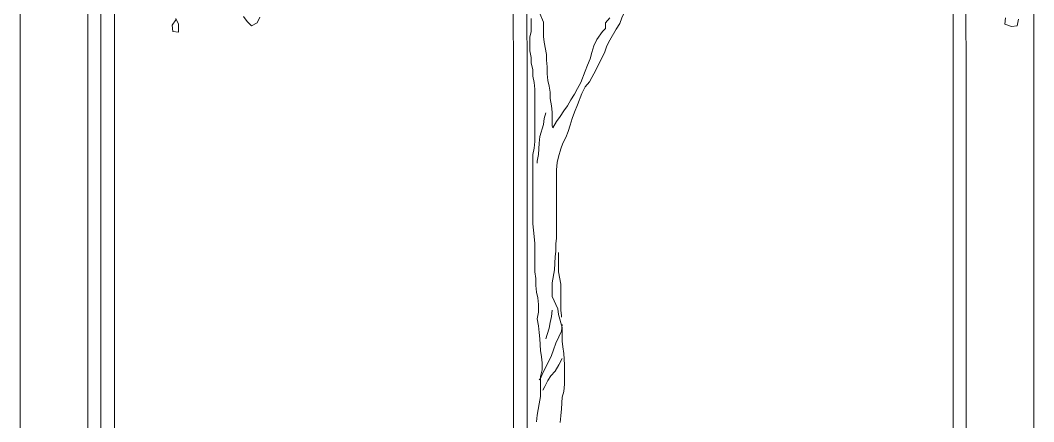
# Model space of a CAD drawing. Header units: metres. Extents: x 14 to 155, y 0 to 125.
# Drawn here: x 45.519 to 47.772, y 64.597 to 65.49 of the extents above; entities that cross this region are included whole.
import ezdxf

# ---------------------------------------------------------------- set-up
doc = ezdxf.new("R2010")
doc.units = ezdxf.units.M
doc.layers.add('PDF3_Geometry', color=9, linetype='Continuous', true_color=0x808080)
doc.layers.add('PDF_Geometry', color=7, linetype='Continuous', true_color=0xc0c0c0)

msp = doc.modelspace()

# ---------------------------------------------------------------- linework, layer by layer
at = {"layer": 'PDF3_Geometry', "color": 0, "lineweight": 5}
for points in [[(45.5189, 66.5688), (47.7722, 66.5689), (47.7723, 64.3188), (45.519, 64.3187)], [(45.6693, 66.42), (47.6217, 66.42), (47.6218, 64.4692), (45.6694, 64.4691)]]:
    msp.add_lwpolyline(points, close=True, dxfattribs=at)
at = {"layer": 'PDF3_Geometry', "color": 0, "lineweight": 0}
for points in [[(45.6981, 66.3896), (47.593, 66.3897), (47.593, 64.4997), (45.6982, 64.4996)], [(45.7286, 66.3592), (46.6152, 66.3593), (46.6153, 64.53), (45.7286, 64.53)]]:
    msp.add_lwpolyline(points, close=True, dxfattribs=at)
for points in [[(46.6457, 64.4996), (46.6456, 66.3896)], [(46.8777, 65.5623), (46.8761, 65.5478), (46.8681, 65.5222), (46.8632, 65.5094), (46.8568, 65.495), (46.8521, 65.4822), (46.8441, 65.4694), (46.8297, 65.4454), (46.8233, 65.4326), (46.8184, 65.4197), (46.7993, 65.3798), (46.7848, 65.3525), (46.7753, 65.3414)], [(46.6632, 65.3366), (46.6616, 65.351), (46.6584, 65.3654), (46.6584, 65.3798), (46.6552, 65.3942), (46.6552, 65.407), (46.652, 65.4214), (46.652, 65.4518), (46.6552, 65.4647), (46.6552, 65.4934)], [(46.6744, 65.5047), (46.6824, 65.4855), (46.6824, 65.4534), (46.684, 65.4407), (46.6887, 65.4135), (46.6887, 65.4006), (46.6903, 65.3862), (46.6903, 65.3702), (46.6919, 65.3558), (46.6952, 65.343), (46.6968, 65.3301), (46.6968, 65.3158), (46.7, 65.2997), (46.7016, 65.2853), (46.7016, 65.2694), (46.7016, 65.2549), (46.7032, 65.2501), (46.7113, 65.2646), (46.7192, 65.2757), (46.7272, 65.2886), (46.7353, 65.2997), (46.7432, 65.3126), (46.7512, 65.3253), (46.7577, 65.3382), (46.7656, 65.351), (46.7753, 65.3766), (46.7801, 65.3894), (46.7864, 65.4038), (46.7896, 65.4182), (46.7945, 65.4326), (46.8009, 65.447), (46.8136, 65.4647), (46.8201, 65.471), (46.8201, 65.4838), (46.8297, 65.495)], [(46.6665, 64.5972), (46.6681, 64.6117), (46.6728, 64.6373), (46.676, 64.6532), (46.676, 64.698), (46.6793, 64.7125), (46.6793, 64.7285), (46.6776, 64.7412), (46.676, 64.7557), (46.6744, 64.7813), (46.6728, 64.7957), (46.6712, 64.8101), (46.6681, 64.8261), (46.6712, 64.8405), (46.6712, 64.8581), (46.6696, 64.8725), (46.6665, 64.8853), (46.6649, 64.8997), (46.6649, 64.9157), (46.6633, 64.9302), (46.6633, 64.9798), (46.6633, 64.9941), (46.6601, 65.023), (46.6585, 65.0373), (46.6585, 65.0677), (46.6585, 65.0853), (46.6585, 65.191), (46.6617, 65.2053), (46.6633, 65.2198), (46.6633, 65.2358), (46.6632, 65.3238), (46.6632, 65.3366)], [(46.7752, 65.3414), (46.7672, 65.3269), (46.7576, 65.3013), (46.7512, 65.2854), (46.7464, 65.271), (46.7416, 65.2565), (46.7368, 65.2422), (46.732, 65.2293), (46.7256, 65.2166), (46.7208, 65.2037), (46.7159, 65.1861), (46.7128, 65.1734), (46.7112, 65.1573), (46.7112, 65.1429), (46.7112, 65.0053), (46.7096, 64.9925), (46.7096, 64.9765), (46.708, 64.9637), (46.7064, 64.9348), (46.7016, 64.9061), (46.7016, 64.89), (46.7016, 64.8757), (46.7144, 64.8485), (46.716, 64.8357), (46.724, 64.8069), (46.724, 64.7924), (46.724, 64.7764), (46.7256, 64.7637), (46.7272, 64.7492), (46.7288, 64.7236), (46.7288, 64.6948), (46.7288, 64.6804), (46.7272, 64.6645), (46.724, 64.6516), (46.7224, 64.626), (46.7208, 64.61), (46.7192, 64.5956)], [(46.6872, 65.2838), (46.684, 65.271), (46.6824, 65.2582), (46.6743, 65.231), (46.6727, 65.2166), (46.6711, 65.191), (46.6679, 65.1765), (46.6679, 65.1718)], [(46.716, 64.9733), (46.716, 64.9429), (46.716, 64.9301), (46.7208, 64.9029), (46.7208, 64.8452), (46.7224, 64.8325), (46.7224, 64.8293)], [(46.7016, 64.8453), (46.7, 64.8309), (46.6968, 64.8181), (46.6952, 64.8053), (46.6905, 64.7909), (46.6872, 64.7813)], [(46.724, 64.8133), (46.7224, 64.7988), (46.7161, 64.7861), (46.7096, 64.7716), (46.7048, 64.7573), (46.7, 64.7444), (46.6872, 64.7188), (46.6808, 64.706), (46.676, 64.6932), (46.6728, 64.6901)], [(46.724, 64.7381), (46.7161, 64.7236), (46.708, 64.7093), (46.6984, 64.6996), (46.6921, 64.6885), (46.6856, 64.6756), (46.6808, 64.6676)]]:
    msp.add_lwpolyline(points, dxfattribs=at)
at = {"layer": 'PDF_Geometry', "color": 0, "lineweight": 0}
for points in [[(45.8646, 65.4902), (45.8567, 65.479), (45.8583, 65.4645), (45.871, 65.4629), (45.871, 65.4806), (45.8646, 65.4934)], [(46.0519, 65.4966), (46.0455, 65.4838), (46.0327, 65.4774), (46.0231, 65.4869), (46.0151, 65.4982)], [(47.7098, 65.4951), (47.7082, 65.4806), (47.7227, 65.4758), (47.7355, 65.4774), (47.7387, 65.4919)]]:
    msp.add_lwpolyline(points, dxfattribs=at)

doc.saveas('drawing.dxf')
